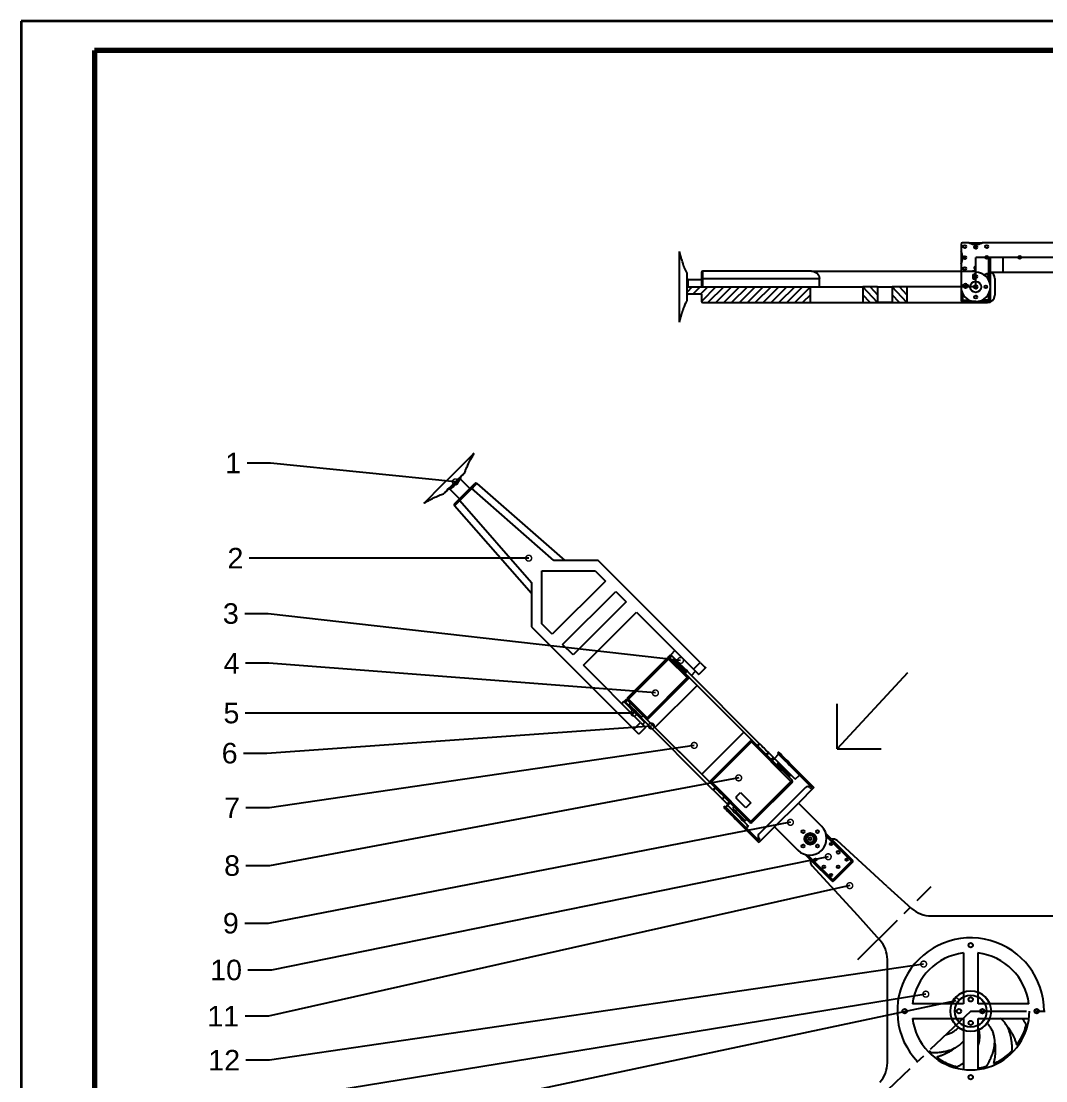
# Model space of a CAD drawing. Header units: millimetres. Extents: x 12 to 853, y 14 to 608.
# Drawn here: x 12 to 361.2, y 246.3 to 607.6 of the extents above; entities that cross this region are included whole.
import ezdxf
from ezdxf import colors
from ezdxf.entities.mleader import LeaderData, LeaderLine
from ezdxf.math import Vec2, Vec3

# ---------------------------------------------------------------- set-up
doc = ezdxf.new("R2010")
doc.units = ezdxf.units.MM
doc.linetypes.add('CENTER2', pattern=[28.575, 19.05, -3.175, 3.175, -3.175])
doc.layers.add('中心线', color=10, linetype='CENTER2')
doc.layers.add('标注', color=255, linetype='Continuous')
doc.styles.get("Standard").update_dxf_attribs({"font": 'arial.ttf'})

# ---------------------------------------------------------------- blocks, each defined once
blk = doc.blocks.new('_DotSmall')
at = {"color": 0, "linetype": 'ByBlock', "const_width": 0.5}
blk.add_lwpolyline([(-0.0625, 0, 1), (0.0625, 0, 1)], format="xyb", close=True, dxfattribs=at)

msp = doc.modelspace()

# ---------------------------------------------------------------- linework, layer by layer
at = {"color": 0, "lineweight": 35}
for p, q in [((12.04, 607.56), (12.04, 13.56)), ((853.04, 607.56), (12.04, 607.56))]:
    msp.add_line(p, q, dxfattribs=at)
at = {"color": 0, "lineweight": 70}
for p, q in [((843.04, 597.56), (37.04, 597.56)), ((37.04, 597.56), (37.04, 23.56))]:
    msp.add_line(p, q, dxfattribs=at)
at = {"color": 7, "linetype": 'Continuous', "lineweight": 25}
for p, q in [((332.35, 531.48), (332.35, 512.48)), ((335.06, 531.98), (332.85, 531.98)), ((375.06, 531.98), (339.64, 531.98)), ((236.35, 504.97), (236.35, 528.99)), ((238.85, 521.83), (238.85, 512.13)), ((243.85, 521.85), (243.85, 519.85)), ((281.39, 522.35), (244.35, 522.35)), ((281.39, 522.35), (292.1, 522.35)), ((342.66, 521.98), (372.01, 521.98)), ((239.35, 519.48), (243.85, 519.48)), ((244.31, 519.85), (243.85, 519.85)), ((243.85, 519.85), (243.85, 516.98)), ((244.31, 519.85), (284.07, 519.85)), ((244.31, 516.98), (244.31, 519.85)), ((284.07, 516.98), (284.07, 519.85)), ((343.85, 519.85), (343.85, 514.1)), ((243.85, 514.48), (239.35, 514.48)), ((243.85, 514.48), (243.85, 514.1)), ((243.85, 514.1), (243.85, 512.1)), ((244.35, 511.6), (281.39, 511.6)), ((281.39, 511.6), (292.1, 511.6)), ((292.1, 511.6), (341.35, 511.6)), ((161.15, 444.44), (165.26, 448.55)), ((165.61, 448.19), (161.51, 444.09)), ((164.97, 448.26), (161.79, 451.44)), ((193.53, 423.73), (165.61, 448.19)), ((167.36, 449.99), (197.32, 423.73)), ((158.26, 447.91), (161.44, 444.73)), ((185.98, 412.38), (159.71, 442.34)), ((161.51, 444.09), (185.98, 416.17)), ((208.67, 423.73), (193.53, 423.73)), ((243.5, 388.9), (208.67, 423.73)), ((189.51, 420.19), (207.61, 420.19)), ((189.51, 402.09), (189.51, 420.19)), ((207.61, 420.19), (211.15, 416.65)), ((185.98, 416.17), (185.98, 401.03)), ((211.15, 416.65), (193.05, 398.55)), ((196.58, 395.02), (214.68, 413.12)), ((214.68, 413.12), (218.22, 409.58)), ((218.22, 409.58), (200.12, 391.48)), ((203.65, 387.95), (221.75, 406.05)), ((221.75, 406.05), (241.2, 386.6)), ((185.98, 401.03), (220.8, 366.2)), ((193.05, 398.55), (189.51, 402.09)), ((200.12, 391.48), (196.58, 395.02)), ((218.68, 376.81), (232.33, 390.46)), ((232.68, 390.81), (233.39, 391.52)), ((233.74, 391.16), (233.03, 390.46)), ((233.03, 390.46), (239.4, 384.09)), ((234.84, 392.97), (233.42, 391.55)), ((235.3, 389.6), (233.74, 391.16)), ((223.1, 368.5), (203.65, 387.95)), ((232.68, 390.1), (219.03, 376.46)), ((239.04, 383.74), (232.68, 390.1)), ((234.45, 389.75), (234.09, 389.4)), ((235.9, 389.08), (235.68, 388.87)), ((237.81, 386.74), (238.02, 386.96)), ((241.2, 386.6), (243.5, 388.9)), ((245.27, 387.13), (242.97, 384.84)), ((225.4, 370.09), (239.04, 383.74)), ((239.4, 383.39), (225.75, 369.74)), ((238.34, 385.15), (238.69, 385.51)), ((263.59, 361.32), (238.54, 386.36)), ((262.88, 360.61), (239.4, 384.09)), ((240.49, 384.48), (241.91, 385.9)), ((242.4, 381.09), (228.05, 366.73)), ((258.31, 365.18), (242.4, 381.09)), ((217.62, 375.75), (218.33, 376.46)), ((218.68, 376.1), (217.97, 375.4)), ((225.04, 369.74), (218.68, 376.1)), ((219.03, 376.46), (225.4, 370.09)), ((217.44, 375.57), (216.73, 374.86)), ((219.39, 373.98), (217.97, 375.4)), ((219.74, 375.04), (219.21, 374.51)), ((219.56, 374.16), (219.21, 373.8)), ((220.8, 366.2), (223.1, 368.5)), ((222.74, 370.27), (223.1, 370.62)), ((247.82, 345.55), (222.92, 370.45)), ((223.45, 370.27), (223.98, 370.8)), ((223.81, 367.79), (224.51, 368.5)), ((248.52, 346.26), (225.04, 369.74)), ((224.87, 366.73), (222.57, 364.44)), ((228.05, 366.73), (243.96, 350.82)), ((243.96, 350.82), (258.31, 365.18)), ((246.96, 348.53), (260.61, 362.17)), ((260.96, 361.82), (247.32, 348.17)), ((274.4, 348.38), (260.96, 361.82)), ((262.88, 360.61), (263.59, 361.32)), ((263.73, 361.17), (263.03, 360.46)), ((265.97, 357.52), (266.68, 358.22)), ((266.83, 358.08), (266.12, 357.37)), ((268.39, 356.52), (266.83, 358.08)), ((270.19, 358.32), (269.84, 357.97)), ((267.68, 355.81), (266.12, 357.37)), ((267.68, 355.81), (268.39, 356.52)), ((268.74, 356.16), (268.03, 355.45)), ((268.03, 355.45), (274.75, 348.74)), ((270.19, 357.61), (268.78, 356.2)), ((269.8, 354.39), (269.45, 354.04)), ((273.9, 353.9), (274.26, 354.25)), ((274.26, 354.25), (282.21, 346.3)), ((271.25, 353.72), (271.04, 353.51)), ((273.16, 351.39), (273.37, 351.6)), ((273.9, 353.9), (281.51, 346.3)), ((275.85, 349.13), (277.26, 350.54)), ((247.32, 348.17), (260.75, 334.74)), ((260.75, 334.74), (274.4, 348.38)), ((274.75, 348.03), (261.11, 334.38)), ((273.69, 349.8), (274.05, 350.15)), ((247.82, 345.55), (248.52, 346.26)), ((248.67, 346.11), (247.97, 345.4)), ((255.8, 343.22), (257.22, 344.64)), ((255.8, 342.51), (255.8, 343.22)), ((257.22, 344.64), (260.75, 341.1)), ((279.38, 346.3), (263.47, 330.39)), ((282.21, 346.3), (276.91, 340.99)), ((280.8, 346.3), (281.15, 345.94)), ((281.51, 346.3), (281.15, 345.94)), ((250.91, 342.46), (251.62, 343.16)), ((251.77, 343.02), (251.06, 342.31)), ((252.62, 340.75), (251.06, 342.31)), ((251.81, 339.93), (251.45, 339.58)), ((253.33, 341.45), (251.77, 343.02)), ((251.81, 339.93), (255.87, 335.87)), ((252.8, 340.22), (252.16, 339.58)), ((252.62, 340.75), (253.33, 341.45)), ((253.68, 341.1), (252.97, 340.39)), ((260.4, 334.38), (253.68, 341.1)), ((255.09, 339.69), (254.56, 339.16)), ((258.98, 339.33), (255.8, 342.51)), ((260.75, 341.1), (258.98, 339.33)), ((268.78, 332.86), (276.91, 340.99)), ((284.86, 333.04), (276.91, 340.99)), ((254.92, 338.8), (254.56, 338.45)), ((255.87, 335.87), (255.52, 335.51)), ((255.52, 335.51), (263.47, 327.56)), ((255.87, 335.87), (263.47, 328.27)), ((258.1, 334.91), (258.45, 335.27)), ((258.81, 334.91), (259.34, 335.44)), ((259.23, 332.51), (259.87, 333.15)), ((268.78, 332.86), (263.47, 327.56)), ((268.78, 332.86), (276.73, 324.91)), ((263.83, 328.62), (263.47, 328.97)), ((288.21, 328.64), (286.34, 330.5)), ((263.83, 328.62), (263.47, 328.27)), ((307.14, 312.53), (290.17, 328.2)), ((279.27, 323.43), (281.13, 321.57)), ((297.24, 302.63), (281.57, 319.61)), ((307.14, 312.53), (315.51, 305.07)), ((304.7, 294.27), (297.24, 302.63)), ((322.16, 302.53), (405.96, 302.53)), ((333.15, 289.88), (333.15, 272.52)), ((338.14, 272.53), (338.14, 289.88)), ((307.24, 252.46), (307.24, 287.61)), ((333.15, 272.52), (315.8, 272.52)), ((355.49, 272.53), (338.14, 272.53)), ((315.81, 267.54), (333.16, 267.54)), ((333.16, 267.54), (333.16, 250.19)), ((338.15, 267.54), (355.49, 267.54)), ((338.15, 250.19), (338.15, 267.54))]:
    msp.add_line(p, q, dxfattribs=at)
for p, q in [((335.06, 531.98), (339.64, 531.98)), ((469.42, 526.98), (337.35, 526.98)), ((337.35, 516.98), (337.35, 526.98)), ((341.85, 519.16), (341.85, 526.98)), ((342.35, 521.98), (342.35, 526.98)), ((346.6, 526.98), (346.6, 521.98)), ((292.1, 522.35), (313.85, 522.35)), ((313.85, 522.35), (332.35, 522.35)), ((332.35, 522.35), (337.35, 522.35)), ((342.35, 512.48), (342.35, 521.98)), ((342.66, 521.98), (342.35, 521.98)), ((238.85, 516.98), (298.85, 516.98)), ((240.73, 516.98), (238.85, 515.09)), ((243.42, 516.98), (240.92, 514.48)), ((246.11, 516.98), (243.61, 514.48)), ((248.8, 516.98), (243.85, 512.03)), ((251.48, 516.98), (246.11, 511.6)), ((254.17, 516.98), (248.8, 511.6)), ((256.86, 516.98), (251.48, 511.6)), ((259.55, 516.98), (254.17, 511.6)), ((262.23, 516.98), (256.86, 511.6)), ((264.92, 516.98), (259.55, 511.6)), ((267.61, 516.98), (262.23, 511.6)), ((270.3, 516.98), (264.92, 511.6)), ((272.98, 516.98), (267.61, 511.6)), ((275.67, 516.98), (270.3, 511.6)), ((278.36, 516.98), (272.98, 511.6)), ((281.05, 516.98), (275.67, 511.6)), ((281.05, 511.6), (281.05, 516.98)), ((298.85, 516.98), (298.85, 511.6)), ((303.85, 516.98), (298.85, 516.98)), ((303.85, 511.6), (298.85, 516.98)), ((301.35, 516.98), (303.85, 514.29)), ((303.85, 516.98), (303.85, 511.6)), ((303.85, 516.98), (308.85, 516.98)), ((308.85, 516.98), (308.85, 511.6)), ((313.85, 516.98), (308.85, 516.98)), ((313.85, 511.6), (308.85, 516.98)), ((313.85, 514.29), (311.35, 516.98)), ((337.35, 516.98), (313.85, 516.98)), ((313.85, 516.98), (313.85, 511.6)), ((281.05, 514.29), (278.36, 511.6)), ((301.35, 511.6), (298.85, 514.29)), ((311.35, 511.6), (308.85, 514.29)), ((332.85, 514.8), (332.85, 511.98)), ((341.85, 511.98), (341.85, 514.8)), ((308.85, 511.6), (303.85, 511.6)), ((332.35, 512.48), (335.17, 512.48)), ((337.35, 511.98), (332.85, 511.98)), ((337.35, 511.98), (341.85, 511.98)), ((342.35, 512.48), (339.53, 512.48)), ((314.14, 385.39), (290.19, 359.43)), ((290.19, 359.43), (290.19, 374.82)), ((290.19, 359.43), (305.12, 359.43))]:
    msp.add_line(p, q)
at = {"color": 8, "linetype": 'Continuous', "lineweight": 25}
for p, q in [((239.35, 516.98), (239.35, 519.48)), ((235.13, 389.43), (235.3, 389.6)), ((235.45, 389.45), (235.27, 389.28)), ((238.22, 386.33), (238.4, 386.51)), ((238.54, 386.36), (238.37, 386.18))]:
    msp.add_line(p, q, dxfattribs=at)
at = {"color": 7, "linetype": 'Continuous', "lineweight": 25, "flags": 128}
for points in [[(149.42, 443.31), (149.41, 443.31), (149.57, 443.47), (150.06, 443.95), (150.84, 444.74), (151.9, 445.79), (153.18, 447.08), (154.65, 448.55), (156.25, 450.14), (157.9, 451.8), (159.56, 453.45), (161.15, 455.05), (162.62, 456.52), (163.91, 457.8), (164.96, 458.86), (165.75, 459.64), (166.23, 460.13), (166.39, 460.28)], [(163.1, 453.46), (163.07, 453.43), (162.91, 453.27), (162.64, 453), (162.26, 452.62), (161.79, 452.15), (161.24, 451.6), (160.64, 451), (160, 450.36), (159.34, 449.7), (158.7, 449.06), (158.1, 448.46), (157.55, 447.91), (157.08, 447.44), (156.7, 447.06), (156.43, 446.79), (156.28, 446.64), (156.24, 446.6)], [(165.26, 448.55), (165.5, 448.79), (165.74, 449.03), (165.97, 449.26), (166.17, 449.46), (166.34, 449.63), (166.49, 449.77), (166.59, 449.88), (166.65, 449.94), (166.68, 449.96)], [(165.26, 448.55), (165.27, 448.54), (165.29, 448.52), (165.32, 448.49), (165.36, 448.44), (165.42, 448.39), (165.48, 448.33), (165.54, 448.26), (165.61, 448.19)], [(167.36, 449.99), (167.33, 449.96), (167.25, 449.88), (167.13, 449.75), (166.95, 449.57), (166.74, 449.35), (166.49, 449.09), (166.21, 448.81), (165.92, 448.51), (165.61, 448.19)], [(159.74, 443.03), (159.76, 443.05), (159.84, 443.13), (159.98, 443.26), (160.15, 443.44), (160.37, 443.66), (160.61, 443.9), (160.88, 444.17), (161.15, 444.44)], [(161.15, 444.44), (161.16, 444.44), (161.18, 444.42), (161.21, 444.38), (161.26, 444.34), (161.31, 444.29), (161.37, 444.22), (161.44, 444.16), (161.51, 444.09)], [(161.51, 444.09), (161.16, 443.75), (160.82, 443.42), (160.51, 443.12), (160.24, 442.85), (160.02, 442.64), (159.85, 442.47), (159.75, 442.38), (159.71, 442.34)], [(232.33, 390.46), (232.33, 390.45), (232.35, 390.43), (232.39, 390.4), (232.43, 390.35), (232.48, 390.3), (232.54, 390.24), (232.61, 390.17), (232.68, 390.1)], [(233.03, 390.46), (232.96, 390.53), (232.9, 390.59), (232.84, 390.65), (232.78, 390.71), (232.74, 390.75), (232.71, 390.78), (232.69, 390.8), (232.68, 390.81)], [(232.68, 390.1), (232.75, 390.17), (232.81, 390.24), (232.88, 390.3), (232.93, 390.35), (232.97, 390.4), (233.01, 390.43), (233.03, 390.45), (233.03, 390.46)], [(233.39, 391.52), (233.39, 391.51), (233.41, 391.49), (233.45, 391.46), (233.49, 391.41), (233.54, 391.36), (233.61, 391.3), (233.67, 391.23), (233.74, 391.16)], [(239.28, 385.69), (238.74, 386.24), (238.13, 386.85), (237.47, 387.5), (236.8, 388.17), (236.14, 388.84), (235.5, 389.47), (234.92, 390.06), (234.41, 390.57), (233.99, 390.98), (233.68, 391.29), (233.49, 391.49), (233.42, 391.55), (233.42, 391.55)], [(234.8, 389.75), (234.87, 389.68), (235.06, 389.49), (235.37, 389.18), (235.77, 388.78), (236.24, 388.31), (236.75, 387.8), (237.25, 387.3), (237.72, 386.83), (238.12, 386.43), (238.43, 386.12), (238.62, 385.93), (238.69, 385.86), (238.69, 385.86)], [(235.3, 389.6), (235.32, 389.58), (235.34, 389.56), (235.36, 389.55), (235.38, 389.53), (235.4, 389.51), (235.41, 389.49), (235.43, 389.47), (235.45, 389.45)], [(235.86, 389.04), (235.8, 389.1), (235.45, 389.45)], [(238.4, 386.51), (238.04, 386.86), (237.98, 386.92)], [(242.97, 384.84), (242.93, 384.87), (242.83, 384.97), (242.67, 385.13), (242.45, 385.35), (242.18, 385.62), (241.88, 385.93), (241.55, 386.26), (241.2, 386.6)], [(243.5, 388.9), (243.84, 388.56), (244.17, 388.22), (244.48, 387.92), (244.75, 387.65), (244.97, 387.43), (245.13, 387.27), (245.23, 387.17), (245.27, 387.13)], [(238.4, 386.51), (238.41, 386.49), (238.43, 386.47), (238.45, 386.46), (238.47, 386.44), (238.49, 386.42), (238.5, 386.4), (238.52, 386.38), (238.54, 386.36)], [(239.4, 384.09), (239.39, 384.09), (239.37, 384.07), (239.34, 384.03), (239.29, 383.99), (239.24, 383.94), (239.18, 383.87), (239.11, 383.81), (239.04, 383.74)], [(239.04, 383.74), (239.11, 383.67), (239.18, 383.6), (239.24, 383.54), (239.29, 383.49), (239.34, 383.45), (239.37, 383.41), (239.39, 383.39), (239.4, 383.39)], [(240.49, 384.48), (240.48, 384.5), (240.35, 384.62), (240.11, 384.87), (239.75, 385.23), (239.28, 385.69)], [(217.97, 375.4), (217.9, 375.46), (217.84, 375.53), (217.78, 375.59), (217.72, 375.65), (217.68, 375.69), (217.65, 375.72), (217.63, 375.74), (217.62, 375.75)], [(218.33, 376.46), (218.33, 376.45), (218.35, 376.43), (218.38, 376.4), (218.43, 376.35), (218.48, 376.3), (218.54, 376.24), (218.61, 376.17), (218.68, 376.1)], [(218.68, 376.81), (218.69, 376.8), (218.71, 376.78), (218.74, 376.75), (218.78, 376.71), (218.84, 376.65), (218.9, 376.59), (218.96, 376.52), (219.03, 376.46)], [(218.68, 376.1), (218.69, 376.11), (218.71, 376.13), (218.74, 376.16), (218.78, 376.21), (218.84, 376.26), (218.9, 376.32), (218.96, 376.39), (219.03, 376.46)], [(217.44, 375.57), (217.45, 375.57), (217.54, 375.47), (217.77, 375.25), (218.1, 374.91), (218.55, 374.47), (219.08, 373.94), (219.68, 373.34), (220.32, 372.69), (220.99, 372.02), (221.66, 371.35), (222.3, 370.71), (222.9, 370.11), (223.43, 369.59), (223.86, 369.15), (224.2, 368.81), (224.42, 368.6), (224.51, 368.5), (224.51, 368.5)], [(219.21, 374.51), (219.25, 374.47), (219.41, 374.31), (219.7, 374.02), (220.08, 373.64), (220.55, 373.17), (221.06, 372.66), (221.6, 372.12), (222.11, 371.61), (222.58, 371.14), (222.97, 370.76), (223.25, 370.47), (223.41, 370.31), (223.45, 370.27)], [(223.1, 368.5), (223.44, 368.16), (223.77, 367.82), (224.08, 367.52), (224.35, 367.25), (224.57, 367.03), (224.73, 366.87), (224.83, 366.77), (224.87, 366.73)], [(225.4, 370.09), (225.33, 370.02), (225.26, 369.96), (225.2, 369.9), (225.15, 369.84), (225.1, 369.8), (225.07, 369.77), (225.05, 369.75), (225.04, 369.74)], [(225.4, 370.09), (225.47, 370.02), (225.53, 369.96), (225.59, 369.9), (225.65, 369.84), (225.69, 369.8), (225.72, 369.77), (225.74, 369.75), (225.75, 369.74)], [(222.57, 364.44), (222.53, 364.47), (222.43, 364.57), (222.27, 364.73), (222.05, 364.95), (221.78, 365.22), (221.48, 365.53), (221.15, 365.86), (220.8, 366.2)], [(260.61, 362.17), (260.62, 362.17), (260.64, 362.15), (260.67, 362.11), (260.71, 362.07), (260.77, 362.02), (260.83, 361.95), (260.89, 361.89), (260.96, 361.82)], [(260.96, 361.82), (261.03, 361.89), (261.1, 361.95), (261.16, 362.02), (261.21, 362.07), (261.26, 362.11), (261.29, 362.15), (261.31, 362.17), (261.32, 362.17)], [(263.59, 361.32), (263.61, 361.3), (263.62, 361.28), (263.64, 361.26), (263.66, 361.24), (263.68, 361.22), (263.7, 361.21), (263.72, 361.19), (263.73, 361.17)], [(263.03, 360.46), (263.01, 360.48), (262.99, 360.5), (262.97, 360.52), (262.95, 360.54), (262.94, 360.55), (262.92, 360.57), (262.9, 360.59), (262.88, 360.61)], [(265.97, 357.52), (265.62, 357.87), (265.25, 358.24), (264.88, 358.61), (264.5, 358.99), (264.12, 359.37), (263.75, 359.74), (263.38, 360.11), (263.03, 360.46)], [(263.73, 361.17), (264.09, 360.82), (264.45, 360.45), (264.83, 360.08), (265.21, 359.7), (265.59, 359.32), (265.96, 358.94), (266.33, 358.58), (266.68, 358.22)], [(266.68, 358.22), (266.7, 358.21), (266.71, 358.19), (266.73, 358.17), (266.75, 358.15), (266.77, 358.13), (266.79, 358.12), (266.81, 358.1), (266.83, 358.08)], [(269.84, 357.97), (269.86, 357.95), (269.99, 357.81), (270.26, 357.54), (270.66, 357.14), (271.16, 356.64), (271.76, 356.04), (272.44, 355.37), (273.16, 354.65), (273.9, 353.9)], [(270.19, 358.32), (270.21, 358.3), (270.35, 358.16), (270.62, 357.89), (271.01, 357.5), (271.52, 356.99), (272.12, 356.39), (272.79, 355.72), (273.51, 355), (274.26, 354.25)], [(266.12, 357.37), (266.1, 357.39), (266.08, 357.41), (266.06, 357.43), (266.04, 357.45), (266.03, 357.46), (266.01, 357.48), (265.99, 357.5), (265.97, 357.52)], [(268.03, 355.45), (268.03, 355.46), (268.01, 355.48), (267.98, 355.51), (267.93, 355.56), (267.88, 355.61), (267.82, 355.67), (267.75, 355.74), (267.68, 355.81)], [(268.39, 356.52), (268.46, 356.45), (268.52, 356.38), (268.58, 356.32), (268.64, 356.27), (268.68, 356.22), (268.72, 356.19), (268.74, 356.17), (268.74, 356.16)], [(275.85, 349.13), (275.85, 349.13), (275.75, 349.22), (275.53, 349.44), (275.2, 349.77), (274.76, 350.21), (274.24, 350.74), (273.64, 351.34), (273, 351.98), (272.33, 352.65), (271.66, 353.32), (271.01, 353.96), (270.41, 354.56), (269.88, 355.09), (269.44, 355.53), (269.1, 355.87), (268.88, 356.09), (268.78, 356.19), (268.78, 356.2)], [(270.16, 354.39), (270.22, 354.33), (270.42, 354.13), (270.73, 353.82), (271.13, 353.42), (271.6, 352.95), (272.1, 352.45), (272.6, 351.95), (273.07, 351.48), (273.48, 351.07), (273.78, 350.77), (273.98, 350.57), (274.05, 350.51), (274.05, 350.51)], [(246.96, 348.53), (246.97, 348.52), (246.99, 348.5), (247.02, 348.47), (247.07, 348.42), (247.12, 348.37), (247.18, 348.31), (247.25, 348.24), (247.32, 348.17)], [(246.96, 347.82), (246.97, 347.82), (246.99, 347.84), (247.02, 347.88), (247.07, 347.92), (247.12, 347.98), (247.18, 348.04), (247.25, 348.1), (247.32, 348.17)], [(274.4, 348.38), (274.47, 348.45), (274.53, 348.52), (274.6, 348.58), (274.65, 348.63), (274.69, 348.68), (274.73, 348.71), (274.75, 348.73), (274.75, 348.74)], [(274.4, 348.38), (274.47, 348.31), (274.53, 348.25), (274.6, 348.19), (274.65, 348.13), (274.69, 348.09), (274.73, 348.06), (274.75, 348.04), (274.75, 348.03)], [(247.97, 345.4), (247.95, 345.42), (247.93, 345.44), (247.91, 345.46), (247.89, 345.47), (247.87, 345.49), (247.86, 345.51), (247.84, 345.53), (247.82, 345.55)], [(250.91, 342.46), (250.56, 342.81), (250.19, 343.18), (249.82, 343.55), (249.44, 343.93), (249.06, 344.31), (248.68, 344.68), (248.32, 345.05), (247.97, 345.4)], [(248.52, 346.26), (248.54, 346.24), (248.56, 346.22), (248.58, 346.2), (248.6, 346.18), (248.62, 346.16), (248.64, 346.14), (248.65, 346.13), (248.67, 346.11)], [(248.67, 346.11), (249.03, 345.76), (249.39, 345.39), (249.77, 345.02), (250.15, 344.64), (250.52, 344.26), (250.9, 343.88), (251.26, 343.52), (251.62, 343.16)], [(251.06, 342.31), (251.04, 342.33), (251.02, 342.35), (251, 342.37), (250.98, 342.38), (250.96, 342.4), (250.95, 342.42), (250.93, 342.44), (250.91, 342.46)], [(251.62, 343.16), (251.64, 343.15), (251.65, 343.13), (251.67, 343.11), (251.69, 343.09), (251.71, 343.07), (251.73, 343.05), (251.75, 343.03), (251.77, 343.02)], [(252.97, 340.39), (252.97, 340.4), (252.95, 340.42), (252.91, 340.45), (252.87, 340.5), (252.82, 340.55), (252.76, 340.61), (252.69, 340.68), (252.62, 340.75)], [(252.8, 340.22), (252.81, 340.2), (252.94, 340.07), (253.2, 339.82), (253.56, 339.45), (254.03, 338.99), (254.58, 338.44), (255.19, 337.82), (255.84, 337.17), (256.51, 336.5), (257.18, 335.83), (257.81, 335.2), (258.39, 334.62), (258.9, 334.11), (259.31, 333.7), (259.62, 333.39), (259.81, 333.21), (259.87, 333.15)], [(253.33, 341.45), (253.4, 341.39), (253.46, 341.32), (253.52, 341.26), (253.58, 341.2), (253.62, 341.16), (253.65, 341.13), (253.67, 341.11), (253.68, 341.1)], [(251.45, 339.58), (251.47, 339.56), (251.61, 339.43), (251.88, 339.15), (252.27, 338.76), (252.78, 338.25), (253.38, 337.65), (254.05, 336.98), (254.77, 336.26), (255.52, 335.51)], [(254.56, 339.16), (254.63, 339.09), (254.83, 338.89), (255.14, 338.58), (255.55, 338.17), (256.03, 337.69), (256.55, 337.17), (257.08, 336.64), (257.59, 336.13), (258.04, 335.68), (258.4, 335.32), (258.66, 335.06), (258.79, 334.93), (258.81, 334.91)], [(260.4, 334.38), (260.41, 334.39), (260.43, 334.41), (260.46, 334.44), (260.5, 334.49), (260.56, 334.54), (260.62, 334.6), (260.68, 334.67), (260.75, 334.74)], [(260.75, 334.74), (260.82, 334.67), (260.89, 334.6), (260.95, 334.54), (261, 334.49), (261.05, 334.44), (261.08, 334.41), (261.1, 334.39), (261.11, 334.38)]]:
    msp.add_lwpolyline(points, dxfattribs=at)
at = {"color": 8, "linetype": 'Continuous', "lineweight": 25, "flags": 128}
for points in [[(156, 446.47), (156.04, 446.5), (156.2, 446.67), (156.48, 446.95), (156.88, 447.35), (157.38, 447.85), (157.96, 448.43), (158.6, 449.06), (159.27, 449.74), (159.96, 450.43), (160.64, 451.1), (161.27, 451.74), (161.85, 452.32), (162.35, 452.82), (162.75, 453.22), (163.04, 453.5), (163.2, 453.66), (163.23, 453.7)], [(161.79, 451.44), (161.79, 451.44), (161.69, 451.34), (161.47, 451.12), (161.14, 450.79), (160.73, 450.38), (160.27, 449.92), (159.78, 449.44), (159.32, 448.97), (158.91, 448.56), (158.58, 448.23), (158.36, 448.01), (158.26, 447.91), (158.26, 447.91)], [(238.69, 385.51), (238.65, 385.54), (238.49, 385.71), (238.2, 385.99), (237.82, 386.38), (237.35, 386.85), (236.83, 387.36), (236.3, 387.89), (235.79, 388.41), (235.32, 388.88), (234.93, 389.26), (234.65, 389.55), (234.48, 389.71), (234.45, 389.75)], [(274.05, 350.15), (274.03, 350.17), (273.9, 350.3), (273.64, 350.56), (273.28, 350.92), (272.83, 351.37), (272.32, 351.88), (271.79, 352.41), (271.27, 352.93), (270.79, 353.41), (270.38, 353.82), (270.07, 354.13), (269.87, 354.33), (269.8, 354.39)]]:
    msp.add_lwpolyline(points, dxfattribs=at)
at = {"color": 7, "linetype": 'Continuous', "lineweight": 25}
for centre, radius in [((333.6, 530.73), 0.5), ((341.1, 530.73), 0.5), ((333.6, 526.98), 0.5), ((337.35, 530.48), 0.5), ((337.35, 530.48), 0.4), ((333.6, 526.98), 0.4), ((341.1, 526.98), 0.4), ((352.35, 526.98), 0.4), ((333.6, 523.23), 0.5), ((337.35, 520.48), 0.5), ((341.1, 520.98), 0.5), ((333.85, 516.98), 0.5), ((340.85, 516.98), 0.5), ((337.35, 513.48), 0.5), ((278.5, 331.27), 0.5), ((280.98, 328.8), 2), ((280.98, 328.8), 1.5), ((280.98, 328.8), 1.25), ((283.45, 331.27), 0.5), ((278.5, 326.32), 0.5), ((283.45, 326.32), 0.5), ((288.05, 327.03), 0.4), ((282.74, 321.73), 0.4), ((290.52, 324.2), 0.5), ((293.35, 321.73), 0.4), ((285.57, 319.25), 0.5), ((290.52, 319.25), 0.5), ((288.05, 316.42), 0.4), ((335.65, 274.03), 0.75), ((331.65, 270.03), 0.75), ((339.65, 270.03), 0.75), ((335.65, 266.03), 0.75)]:
    msp.add_circle(centre, radius, dxfattribs=at)
for centre, radius in [((337.35, 516.98), 1.88), ((337.35, 516.98), 0.625), ((335.65, 270.03), 6.93), ((335.65, 270.03), 5.43)]:
    msp.add_circle(centre, radius)
at = {"color": 7, "linetype": 'Continuous'}
for centre in [(337.35, 516.98), (280.98, 328.8), (290.52, 324.2), (285.57, 319.25), (290.52, 319.25)]:
    msp.add_circle(centre, 0.5, dxfattribs=at)
at = {"color": 7, "linetype": 'Continuous', "lineweight": 25}
for centre, radius, start, end in [((332.85, 531.48), 0.5, 90, 180), ((335.06, 531.48), 0.5, 65.38, 90), ((337.35, 536.48), 5, 245.38, 294.62), ((339.64, 531.48), 0.5, 90, 114.62), ((332.85, 529.27), 0.5, 180, 204.62), ((327.85, 526.98), 5, 359.9644, 24.62), ((341.1, 526.98), 0.5, 0, 180), ((352.35, 526.98), 0.5, 0, 180), ((332.85, 524.68), 0.5, 155.38, 180), ((327.85, 526.97), 5, 335.38, 0.0356), ((337.35, 523.48), 0.5, 90, 270), ((238.35, 521.83), 0.5, 0, 31.9398), ((244.35, 521.85), 0.5, 90, 180), ((332.85, 522.48), 0.5, 180, 194.4775), ((337.35, 517.48), 5, 90, 102.8386), ((337.35, 520.48), 1, 90, 270), ((341.35, 519.85), 2.5, 0, 58.2117), ((239.35, 519.98), 0.5, 180, 270), ((333.85, 516.98), 1, 360, 180), ((239.35, 513.98), 0.5, 90, 180), ((341.35, 514.1), 2.5, 270, 0), ((238.35, 512.13), 0.5, 328.0602, 0), ((244.35, 512.1), 0.5, 180, 270), ((162.15, 451.8), 0.5, 135, 225), ((162.75, 453.81), 0.5, 315, 346.9398), ((157.9, 447.56), 0.5, 45, 135), ((167.03, 449.61), 0.5, 48.7692, 135), ((155.89, 446.95), 0.5, 283.0602, 315), ((160.09, 442.67), 0.5, 135, 221.2308), ((232.68, 390.1), 0.5, 45, 135), ((234.62, 389.57), 0.25, 45, 135), ((238.51, 385.68), 0.25, 315, 45), ((239.04, 383.74), 0.5, 315, 45), ((219.03, 376.46), 0.5, 135, 225), ((225.4, 370.09), 0.5, 225, 315), ((260.96, 361.82), 0.5, 45, 135), ((269.98, 354.22), 0.25, 45, 135), ((273.87, 350.33), 0.25, 315, 45), ((247.32, 348.17), 0.5, 135, 225), ((274.4, 348.38), 0.5, 315, 45), ((280.09, 345.59), 1, 45, 135), ((260.75, 334.74), 0.5, 225, 315), ((280.8, 328.97), 5.75, 225, 45), ((264.18, 329.68), 1, 135, 225), ((288.81, 326.73), 2, 47.2906, 107.5612), ((283.04, 320.96), 2, 162.4387, 222.7094), ((322.16, 312.53), 10, 228.2732, 270), ((297.24, 287.61), 10, 0, 41.7268), ((335.65, 270.03), 6.93, 111.1411, 158.94), ((335.65, 270.03), 5.43, 117.4122, 152.6966), ((335.65, 270.03), 6.93, 21.1411, 68.94), ((335.65, 270.03), 5.43, 27.4122, 62.6966), ((335.65, 270.03), 6.93, 201.1411, 248.94), ((335.65, 270.03), 5.42, 207.4122, 242.6966), ((335.65, 270.03), 5.42, 297.4122, 332.6966), ((335.65, 270.03), 6.93, 291.1411, 338.94), ((297.24, 252.46), 10, 318.2732, 0)]:
    msp.add_arc(centre, radius, start, end, dxfattribs=at)
for centre, radius, start, end in [((337.35, 516.98), 5, 180, 90), ((332.85, 512.48), 0.5, 180, 270), ((341.85, 512.48), 0.5, 270, 0)]:
    msp.add_arc(centre, radius, start, end)
at = {"color": 7, "linetype": 'Continuous', "lineweight": 25, "extrusion": (0, 0, -1)}
for centre, major_axis, ratio in [((244.35, 519.85), (0, 2.5), 0.013147), ((281.39, 519.85), (2.68, 0), 0.9321)]:
    msp.add_ellipse(centre, major_axis=major_axis, ratio=ratio, start_param=4.712389, end_param=6.283185, dxfattribs=at)
at = {"color": 7, "linetype": 'Continuous', "lineweight": 25}
for points, knots in [([(238.77, 522.09), (238.68, 522.25), (238.51, 522.56), (238.31, 523.02), (238.15, 523.41), (238.04, 523.68), (237.92, 523.99), (237.81, 524.3), (237.7, 524.62), (237.58, 525.01), (237.4, 525.56), (237.19, 526.21), (237, 526.82), (236.82, 527.41), (236.6, 528.15), (236.44, 528.69), (236.35, 528.99)], [0, 0, 0, 0, 0.075022, 0.143024, 0.199747, 0.249122, 0.293645, 0.335726, 0.378727, 0.4263, 0.527027, 0.633669, 0.695567, 0.776467, 0.877723, 1, 1, 1, 1]), ([(236.35, 504.97), (236.43, 505.25), (236.58, 505.74), (236.78, 506.4), (236.94, 506.92), (237.07, 507.34), (237.18, 507.71), (237.29, 508.04), (237.38, 508.35), (237.48, 508.63), (237.57, 508.9), (237.67, 509.21), (237.8, 509.59), (237.97, 510.08), (238.19, 510.65), (238.45, 511.29), (238.66, 511.67), (238.77, 511.86)], [0, 0, 0, 0, 0.1181227, 0.2108676, 0.2795317, 0.3370525, 0.3886889, 0.4349261, 0.4797012, 0.5185016, 0.5569024, 0.5961058, 0.6508609, 0.7230533, 0.8083007, 0.9017649, 1, 1, 1, 1]), ([(163.23, 453.7), (163.35, 454.06), (163.63, 454.93), (164.34, 456.38), (165.28, 458.22), (166, 459.56), (166.4, 460.29)], [0, 0, 0, 0, 0.153078, 0.376176, 0.661042, 1, 1, 1, 1]), ([(149.41, 443.31), (149.91, 443.58), (150.97, 444.15), (152.62, 445.02), (154.06, 445.73), (155.21, 446.23), (155.75, 446.39), (156, 446.47)], [0, 0, 0, 0, 0.23283, 0.491451, 0.758462, 0.885334, 1, 1, 1, 1]), ([(349.78, 256.6), (349.78, 256.97), (349.77, 257.72), (349.71, 258.84), (349.59, 259.96), (349.45, 260.85), (349.3, 261.55), (349.17, 262.1), (349, 262.67), (348.83, 263.19), (348.61, 263.77), (348.33, 264.42), (347.91, 265.19), (347.36, 266.03), (346.7, 266.85), (346.11, 267.34), (345.86, 267.54)], [0, 0, 0, 0, 0.093423, 0.186953, 0.279814, 0.373985, 0.4116, 0.457427, 0.513702, 0.56145, 0.592398, 0.668483, 0.738911, 0.810774, 0.918961, 1, 1, 1, 1]), ([(354.61, 265.46), (354.42, 265.79), (354.03, 266.43), (353.59, 267.13), (353.33, 267.49), (353.28, 267.54)], [0, 0, 0, 0, 0.455735, 0.911989, 1, 1, 1, 1]), ([(327.24, 262.07), (327.31, 262.09), (327.81, 262.2), (328.72, 262.51), (329.89, 263.11), (330.79, 263.76), (331.33, 264.22), (331.53, 264.41), (331.57, 264.45)], [0.6844566, 0.6844566, 0.6844566, 0.6844566, 0.6990944, 0.7816818, 0.8656515, 0.9477938, 0.9899066, 1, 1, 1, 1]), ([(341.17, 251.33), (341.35, 251.66), (341.73, 252.31), (342.23, 253.31), (342.69, 254.34), (343.01, 255.19), (343.23, 255.86), (343.39, 256.4), (343.53, 256.98), (343.64, 257.51), (343.74, 258.12), (343.82, 258.83), (343.85, 259.71), (343.79, 260.71), (343.59, 261.86), (343.17, 263.11), (342.57, 264.28), (341.93, 265.17), (341.47, 265.71), (341.28, 265.91), (341.24, 265.95)], [0, 0, 0, 0, 0.0708293, 0.1417392, 0.2121423, 0.2835387, 0.3120574, 0.3468014, 0.3894665, 0.425667, 0.4491303, 0.5068146, 0.56021, 0.6146935, 0.6967159, 0.7790225, 0.8627064, 0.9445692, 0.9865388, 0.996234, 0.996234, 0.996234, 0.996234]), ([(348.14, 264.74), (348.23, 264.64), (348.59, 264.24), (349.12, 263.45), (349.72, 262.45), (350.22, 261.45), (350.65, 260.47), (351.02, 259.48), (351.24, 258.8), (351.35, 258.47)], [0, 0, 0, 0, 0.0575052, 0.2284961, 0.3993824, 0.5532585, 0.7003258, 0.8507971, 1, 1, 1, 1]), ([(351.35, 258.47), (351.35, 258.48), (351.87, 259.18), (352.8, 260.64), (353.9, 262.97), (354.37, 264.63), (354.61, 265.46)], [0, 0, 0, 0, 0.004989, 0.336391, 0.665978, 1, 1, 1, 1]), ([(338.15, 258.27), (338.24, 258.51), (338.49, 259.15), (338.7, 260.27), (338.77, 261.59), (338.65, 262.69), (338.53, 263.38), (338.46, 263.65), (338.45, 263.7)], [0, 0, 0, 0, 0.1359865, 0.369166, 0.6062478, 0.8381701, 0.9570725, 0.9845458, 0.9845458, 0.9845458, 0.9845458]), ([(322.21, 255.9), (322.59, 255.9), (323.34, 255.91), (324.46, 255.98), (325.58, 256.09), (326.47, 256.24), (327.17, 256.38), (327.71, 256.51), (328.29, 256.68), (328.8, 256.85), (329.38, 257.07), (330.03, 257.36), (330.81, 257.77), (331.65, 258.32), (332.46, 258.99), (332.95, 259.57), (333.16, 259.82)], [0, 0, 0, 0, 0.093423, 0.186952, 0.279814, 0.373984, 0.4116, 0.457427, 0.513702, 0.56145, 0.592398, 0.668483, 0.738911, 0.810774, 0.918961, 1, 1, 1, 1]), ([(330.36, 257.54), (330.26, 257.45), (329.85, 257.1), (329.07, 256.56), (328.06, 255.96), (327.06, 255.46), (326.08, 255.03), (325.09, 254.66), (324.42, 254.44), (324.08, 254.34)], [0, 0, 0, 0, 0.057505, 0.228496, 0.399382, 0.553258, 0.700326, 0.850797, 1, 1, 1, 1]), ([(343.82, 259.21), (343.85, 259.08), (343.96, 258.55), (344.03, 257.6), (344.04, 256.43), (343.98, 255.31), (343.86, 254.25), (343.69, 253.2), (343.54, 252.51), (343.46, 252.17)], [0, 0, 0, 0, 0.057505, 0.228496, 0.399382, 0.553258, 0.700326, 0.850797, 1, 1, 1, 1]), ([(343.46, 252.17), (343.47, 252.17), (344.27, 252.52), (345.8, 253.32), (347.93, 254.79), (349.16, 255.99), (349.78, 256.6)], [0, 0, 0, 0, 0.004989, 0.336391, 0.665978, 1, 1, 1, 1]), ([(324.08, 254.34), (324.09, 254.33), (324.79, 253.81), (326.25, 252.89), (328.59, 251.78), (330.25, 251.31), (331.08, 251.08)], [0, 0, 0, 0, 0.004989, 0.336391, 0.665978, 1, 1, 1, 1]), ([(331.08, 251.08), (331.4, 251.27), (332.05, 251.65), (332.74, 252.09), (333.1, 252.36), (333.16, 252.4)], [0, 0, 0, 0, 0.455735, 0.911989, 1, 1, 1, 1]), ([(338.15, 250.72), (338.31, 250.73), (339.34, 250.81), (340.33, 251.09), (341.17, 251.33)], [0, 0, 0, 0, 0.159927, 1, 1, 1, 1])]:
    msp.add_open_spline(points, degree=3, knots=knots, dxfattribs=at)
msp.add_open_spline([(321.5, 256.64), (321.74, 256.39), (321.97, 256.15), (322.21, 255.9)], degree=3, dxfattribs=at)
at = {"layer": '中心线'}
msp.add_line((297.24, 287.61), (322.16, 312.53), dxfattribs=at)
at = {"layer": '中心线', "linetype": 'CENTER2'}
for q in [(307.24, 243.13), (392.47, 270.03)]:
    msp.add_line((335.65, 270.03), q, dxfattribs=at)
at = {"layer": '标注'}
for p, q in [((286.51, 329.62), (295.36, 320.78)), ((288.21, 328.64), (295.36, 321.49)), ((280.15, 323.26), (288.99, 314.42)), ((281.13, 321.57), (288.28, 314.42)), ((288.28, 314.42), (295.36, 321.49)), ((295.36, 320.78), (288.99, 314.42))]:
    msp.add_line(p, q, dxfattribs=at)
for centre in [(335.65, 292.53), (313.15, 270.03), (358.15, 270.03), (335.65, 247.53)]:
    msp.add_circle(centre, 0.75, dxfattribs=at)
for centre, radius, start, end in [((295, 321.13), 0.5, 315, 45), ((288.64, 314.77), 0.5, 225, 315), ((335.65, 270.03), 25, 0, 223.4382), ((335.65, 270.03), 20, 97.1738, 172.8526), ((335.65, 270.03), 20, 7.1738, 82.8526), ((335.65, 270.03), 20, 187.1738, 223.4382), ((335.65, 270.03), 20, 223.4382, 0)]:
    msp.add_arc(centre, radius, start, end, dxfattribs=at)

# ---------------------------------------------------------------- leaders
ml = msp.add_multileader_mtext('Standard', dxfattribs=at)
ml.set_content('1', color=256)
ml.set_leader_properties()
ml.set_arrow_properties(name='DOTSMALL')
ml.build(insert=Vec2(0, 0))
ctx = ml.context
ctx.base_point, ctx.char_height, ctx.plane_origin = Vec3(82.43, 456.92), 7, Vec3(160, 450.46)
ctx.text_align_type = 2
notes = []
notes.append((ctx, [(0, (1, 1, 0), (97.01, 456.92), (-1, 0), 8, [(0, [(160, 450.46)], 0, [])])]))
ctx.mtext.insert, ctx.mtext.alignment, ctx.mtext.flow_direction = Vec3(87.01, 460.42), 3, 5
ml = msp.add_multileader_mtext('Standard', dxfattribs=at)
ml.set_content('2', color=256)
ml.set_leader_properties()
ml.set_arrow_properties(name='DOTSMALL')
ml.build(insert=Vec2(0, 0))
ctx = ml.context
ctx.base_point, ctx.char_height, ctx.plane_origin = Vec3(81.14, 424.48), 7, Vec3(185, 424.48)
ctx.text_align_type = 2
notes.append((ctx, [(0, (1, 1, 0), (97.77, 424.48), (-1, 0), 8, [(0, [(185, 424.48)], 0, [])])]))
ctx.mtext.insert, ctx.mtext.alignment, ctx.mtext.flow_direction = Vec3(87.77, 427.98), 3, 5
ml = msp.add_multileader_mtext('Standard', dxfattribs=at)
ml.set_content('3', color=256)
ml.set_leader_properties()
ml.set_arrow_properties(name='DOTSMALL')
ml.build(insert=Vec2(0, 0))
ctx = ml.context
ctx.base_point, ctx.char_height, ctx.plane_origin = Vec3(79.63, 405.55), 7, Vec3(236.77, 389.63)
ctx.text_align_type = 2
notes.append((ctx, [(0, (1, 1, 0), (96.21, 405.55), (-1, 0), 8, [(0, [(236.77, 389.63)], 0, [])])]))
ctx.mtext.insert, ctx.mtext.alignment, ctx.mtext.flow_direction = Vec3(86.21, 409.11), 3, 5
ml = msp.add_multileader_mtext('Standard', dxfattribs=at)
ml.set_content('4', color=256)
ml.set_leader_properties()
ml.set_arrow_properties(name='DOTSMALL')
ml.build(insert=Vec2(0, 0))
ctx = ml.context
ctx.base_point, ctx.char_height, ctx.plane_origin = Vec3(79.63, 388.64), 7, Vec3(228.18, 378.52)
ctx.text_align_type = 2
notes.append((ctx, [(0, (1, 1, 0), (96.47, 388.64), (-1, 0), 8, [(0, [(228.18, 378.52)], 0, [])])]))
ctx.mtext.insert, ctx.mtext.alignment, ctx.mtext.flow_direction = Vec3(86.47, 392.14), 3, 5
ml = msp.add_multileader_mtext('Standard', dxfattribs=at)
ml.set_content('5', color=256)
ml.set_leader_properties()
ml.set_arrow_properties(name='DOTSMALL')
ml.build(insert=Vec2(0, 0))
ctx = ml.context
ctx.base_point, ctx.char_height, ctx.plane_origin = Vec3(79.76, 371.62), 7, Vec3(220.84, 371.62)
ctx.text_align_type = 2
notes.append((ctx, [(0, (1, 1, 0), (96.4, 371.62), (-1, 0), 8, [(0, [(220.84, 371.62)], 0, [])])]))
ctx.mtext.insert, ctx.mtext.alignment, ctx.mtext.flow_direction = Vec3(86.4, 375.18), 3, 5
ml = msp.add_multileader_mtext('Standard', dxfattribs=at)
ml.set_content('6', color=256)
ml.set_leader_properties()
ml.set_arrow_properties(name='DOTSMALL')
ml.build(insert=Vec2(0, 0))
ctx = ml.context
ctx.base_point, ctx.char_height, ctx.plane_origin = Vec3(79.17, 357.94), 7, Vec3(226.83, 367.26)
ctx.text_align_type = 2
notes.append((ctx, [(0, (1, 1, 0), (95.8, 357.94), (-1, 0), 8, [(0, [(226.83, 367.26)], 0, [])])]))
ctx.mtext.insert, ctx.mtext.alignment, ctx.mtext.flow_direction = Vec3(85.8, 361.5), 3, 5
ml = msp.add_multileader_mtext('Standard', dxfattribs=at)
ml.set_content('7', color=256)
ml.set_leader_properties()
ml.set_arrow_properties(name='DOTSMALL')
ml.build(insert=Vec2(0, 0))
ctx = ml.context
ctx.base_point, ctx.char_height, ctx.plane_origin = Vec3(80.09, 339.37), 7, Vec3(241.42, 360.65)
ctx.text_align_type = 2
notes.append((ctx, [(0, (1, 1, 0), (96.62, 339.37), (-1, 0), 8, [(0, [(241.42, 360.65)], 0, [])])]))
ctx.mtext.insert, ctx.mtext.alignment, ctx.mtext.flow_direction = Vec3(86.62, 342.87), 3, 5
ml = msp.add_multileader_mtext('Standard', dxfattribs=at)
ml.set_content('8', color=256)
ml.set_leader_properties()
ml.set_arrow_properties(name='DOTSMALL')
ml.build(insert=Vec2(0, 0))
ctx = ml.context
ctx.base_point, ctx.char_height, ctx.plane_origin = Vec3(80.03, 319.62), 7, Vec3(256.57, 349.56)
ctx.text_align_type = 2
notes.append((ctx, [(0, (1, 1, 0), (96.64, 319.62), (-1, 0), 8, [(0, [(256.57, 349.56)], 0, [])])]))
ctx.mtext.insert, ctx.mtext.alignment, ctx.mtext.flow_direction = Vec3(86.64, 323.18), 3, 5
ml = msp.add_multileader_mtext('Standard', dxfattribs=at)
ml.set_content('9', color=256)
ml.set_leader_properties()
ml.set_arrow_properties(name='DOTSMALL')
ml.build(insert=Vec2(0, 0))
ctx = ml.context
ctx.base_point, ctx.char_height, ctx.plane_origin = Vec3(79.6, 299.97), 7, Vec3(274.22, 334.42)
ctx.text_align_type = 2
notes.append((ctx, [(0, (1, 1, 0), (96.2, 299.97), (-1, 0), 8, [(0, [(274.22, 334.42)], 0, [])])]))
ctx.mtext.insert, ctx.mtext.alignment, ctx.mtext.flow_direction = Vec3(86.2, 303.53), 3, 5
ml = msp.add_multileader_mtext('Standard', dxfattribs=at)
ml.set_content('10', color=256)
ml.set_leader_properties()
ml.set_arrow_properties(name='DOTSMALL')
ml.build(insert=Vec2(0, 0))
ctx = ml.context
ctx.base_point, ctx.char_height, ctx.plane_origin = Vec3(75.95, 284.02), 7, Vec3(287.1, 322.69)
ctx.text_align_type = 2
notes.append((ctx, [(0, (1, 1, 0), (97.29, 284.02), (-1, 0), 8, [(0, [(287.1, 322.69)], 0, [])])]))
ctx.mtext.insert, ctx.mtext.alignment, ctx.mtext.flow_direction = Vec3(87.29, 287.58), 3, 5
ml = msp.add_multileader_mtext('Standard', dxfattribs=at)
ml.set_content('11', color=256)
ml.set_leader_properties()
ml.set_arrow_properties(name='DOTSMALL')
ml.build(insert=Vec2(0, 0))
ctx = ml.context
ctx.base_point, ctx.char_height, ctx.plane_origin = Vec3(76.32, 268.34), 7, Vec3(294.42, 312.83)
ctx.text_align_type = 2
notes.append((ctx, [(0, (1, 1, 0), (96.34, 268.34), (-1, 0), 8, [(0, [(294.42, 312.83)], 0, [])])]))
ctx.mtext.insert, ctx.mtext.alignment, ctx.mtext.flow_direction = Vec3(86.34, 271.84), 3, 5
ml = msp.add_multileader_mtext('Standard', dxfattribs=at)
ml.set_content('12', color=256)
ml.set_leader_properties()
ml.set_arrow_properties(name='DOTSMALL')
ml.build(insert=Vec2(0, 0))
ctx = ml.context
ctx.base_point, ctx.char_height, ctx.plane_origin = Vec3(75.36, 253.32), 7, Vec3(319.62, 286.1)
ctx.text_align_type = 2
notes.append((ctx, [(0, (1, 1, 0), (96.65, 253.32), (-1, 0), 8, [(0, [(319.62, 286.1)], 0, [])])]))
ctx.mtext.insert, ctx.mtext.alignment, ctx.mtext.flow_direction = Vec3(86.65, 256.82), 3, 5
ml = msp.add_multileader_mtext('Standard', dxfattribs=at)
ml.set_content('14', color=256)
ml.set_leader_properties()
ml.set_arrow_properties(name='DOTSMALL')
ml.build(insert=Vec2(0, 0))
ctx = ml.context
ctx.base_point, ctx.char_height, ctx.plane_origin = Vec3(74.76, 223.85), 7, Vec3(330.57, 273.55)
ctx.text_align_type = 2
notes.append((ctx, [(0, (1, 1, 0), (96.1, 223.85), (-1, 0), 8, [(0, [(330.57, 273.55)], 0, [])])]))
ctx.mtext.insert, ctx.mtext.alignment, ctx.mtext.flow_direction = Vec3(86.1, 227.35), 3, 5
ml = msp.add_multileader_mtext('Standard', dxfattribs=at)
ml.set_content('13', color=256)
ml.set_leader_properties()
ml.set_arrow_properties(name='DOTSMALL')
ml.build(insert=Vec2(0, 0))
ctx = ml.context
ctx.base_point, ctx.char_height, ctx.plane_origin = Vec3(74.9, 239.22), 7, Vec3(320.36, 275.84)
ctx.text_align_type = 2
notes.append((ctx, [(0, (1, 1, 0), (96.27, 239.22), (-1, 0), 8, [(0, [(320.36, 275.84)], 0, [])])]))
ctx.mtext.insert, ctx.mtext.alignment, ctx.mtext.flow_direction = Vec3(86.27, 242.78), 3, 5
for ctx, leaders in notes:
    for number, flags, end, landing, length, lines in leaders:
        leader = LeaderData()
        leader.index, (leader.has_last_leader_line, leader.has_dogleg_vector, leader.attachment_direction) = number, flags
        leader.last_leader_point, leader.dogleg_vector, leader.dogleg_length = Vec3(end), Vec3(landing), length
        for number, points, colour, breaks in lines:
            line = LeaderLine()
            line.index, line.vertices, line.color, line.breaks = number, Vec3.list(points), colors.encode_raw_color(colour), breaks
            leader.lines.append(line)
        ctx.leaders.append(leader)

doc.saveas('drawing.dxf')
